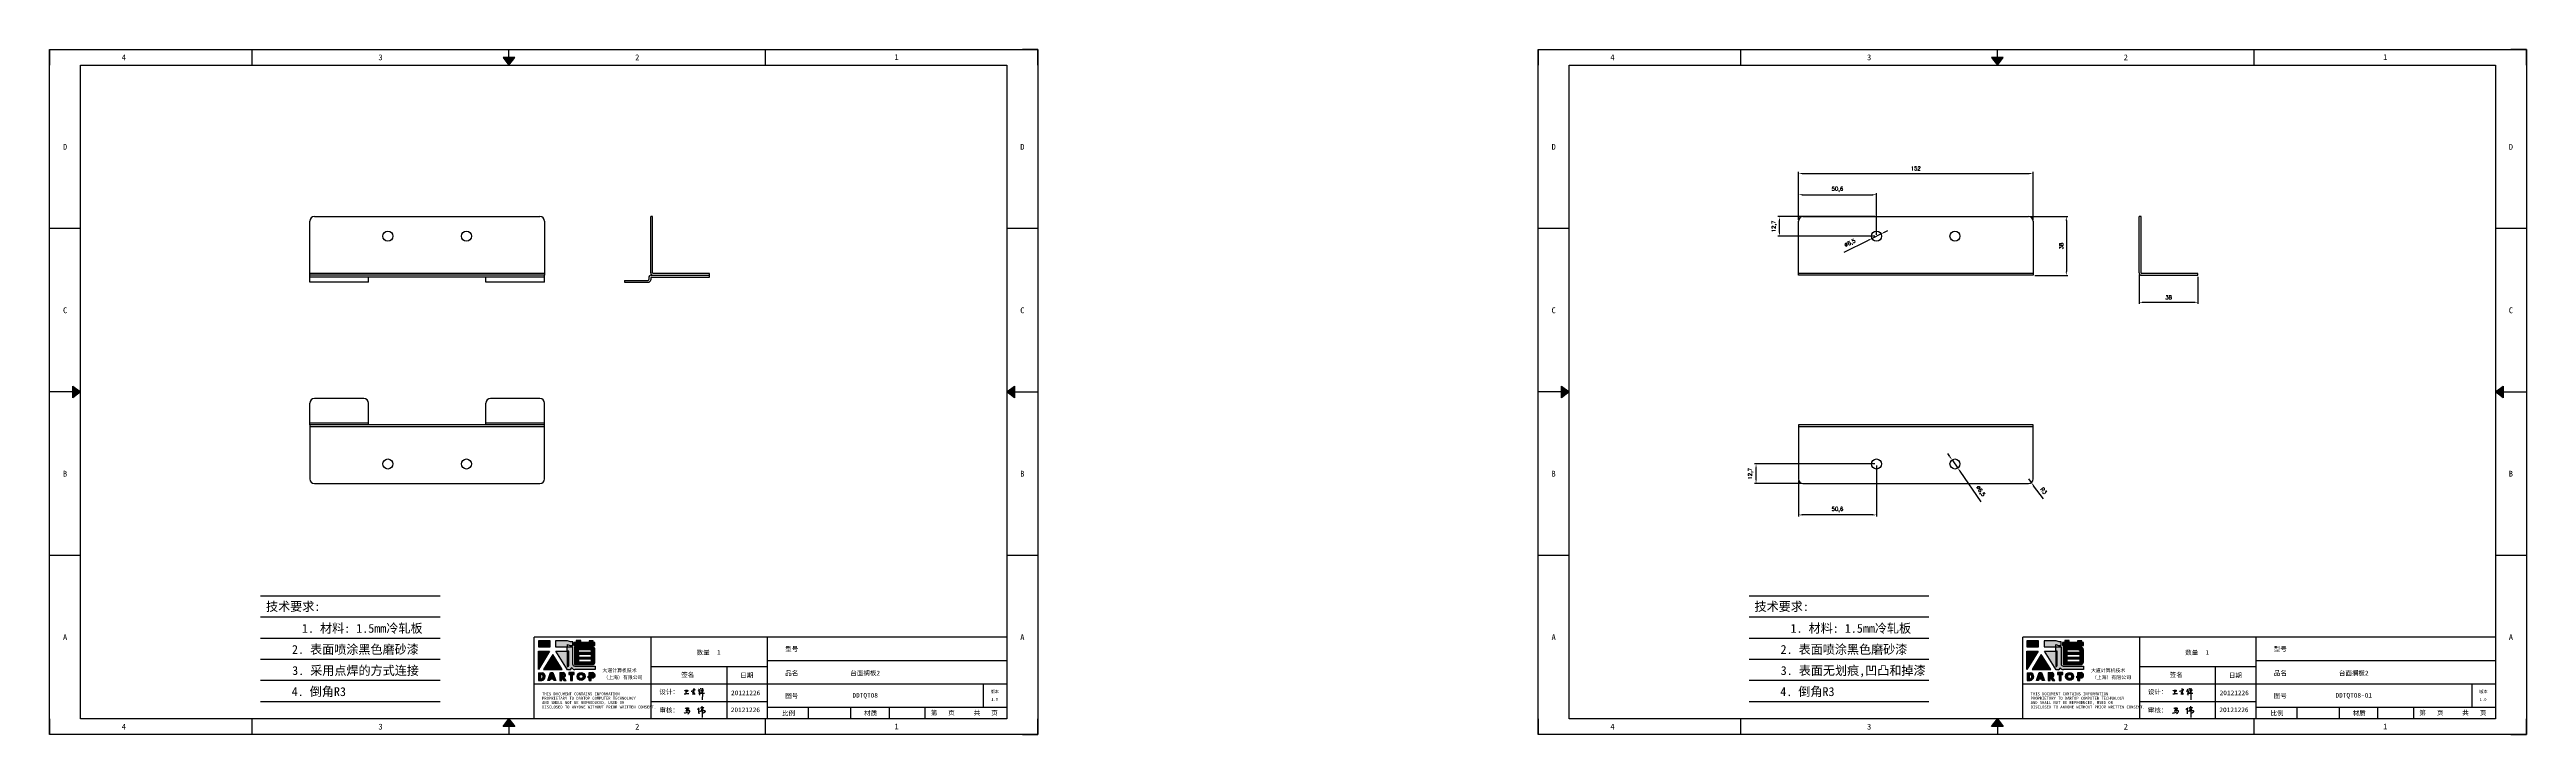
# Model space of a CAD drawing. Header units: millimetres. Extents: x 25928 to 50356, y -44172 to 20163.
# Drawn here: x 28171 to 29774, y -44172 to -43729 of the extents above; entities that cross this region are included whole.
import ezdxf
from ezdxf.enums import TextEntityAlignment as Align

# ---------------------------------------------------------------- set-up
doc = ezdxf.new("R2010")
doc.units = ezdxf.units.MM
doc.linetypes.add('DOT', pattern=[0.25, 0, -0.25])
doc.layers.add('4', color=7, linetype='Continuous')
doc.layers.add('print', color=30, linetype='Continuous')
doc.layers.add('dim', color=2, linetype='Continuous', lineweight=9)
doc.styles.add('Dartop', font='')
doc.styles.add('HZ', font='')
doc.styles.add('hzHT', font='simhei.ttf')
doc.styles.get("Standard").update_dxf_attribs({"font": 'txt', "bigfont": 'gbcbig.shx'})
doc.styles.get('Dartop').set_extended_font_data('FangSong_GB2312')
doc.styles.get('HZ').set_extended_font_data('SimSun')
doc.dimstyles.new('0.5small', dxfattribs={"dimtxt": 2.5, "dimasz": 2.5, "dimexe": 1, "dimexo": 1, "dimgap": 2, "dimtad": 1, "dimtxsty": 'Standard', "dimcen": 2.5, "dimadec": 0, "dimazin": 0, "dimtfac": 1, "dimtmove": 0, "dimatfit": 3, "dimfxl": 0, "dimarcsym": 0})

# ---------------------------------------------------------------- blocks, each defined once
blk = doc.blocks.new('*U660')
at = {"color": 254, "linetype": 'Continuous', "extrusion": (0, 0, -1)}
for points in [[(-17, 0.333), (-16.812, 0.25), (-17, 0.5)], [(-17, 0.333), (-17.188, 0.25), (-16.812, 0.25)], [(-17, 0.333), (-17, 0.5), (-17.188, 0.25)]]:
    blk.add_solid(points, dxfattribs=at)
blk = doc.blocks.new('*U659')
at = {"color": 254, "linetype": 'Continuous', "extrusion": (0, 0, -1)}
for points in [[(-33.167, 11), (-33, 11), (-33.25, 11.188)], [(-33.167, 11), (-33.25, 11.188), (-33.25, 10.812)], [(-33.167, 11), (-33.25, 10.812), (-33, 11)]]:
    blk.add_solid(points, dxfattribs=at)
blk = doc.blocks.new('*U661')
at = {"color": 254, "linetype": 'Continuous'}
for points in [[(17, 21.667), (17.188, 21.75), (16.812, 21.75)], [(17, 21.667), (16.812, 21.75), (17, 21.5)], [(17, 21.667), (17, 21.5), (17.188, 21.75)]]:
    blk.add_solid(points, dxfattribs=at)
blk = doc.blocks.new('*U658')
at = {"color": 254, "linetype": 'Continuous', "extrusion": (0, 0, -1)}
for points in [[(-0.833, 11), (-0.75, 10.812), (-0.75, 11.188)], [(-0.833, 11), (-0.75, 11.188), (-1, 11)], [(-0.833, 11), (-1, 11), (-0.75, 10.812)]]:
    blk.add_solid(points, dxfattribs=at)
blk = doc.blocks.new('dadao')
for p, q in [((48, 19.2), (44.9, 10.4)), ((44.9, 10.4), (51.2, 10.4)), ((51.2, 10.4), (48, 19.2))]:
    blk.add_line(p, q)
for points in [[(41.8, 121.6), (41.8, 143.7), (-0.4, 143.7), (-0.4, 121.6), (41.8, 121.6)], [(104.8, 122), (104.8, 130.3), (114.1, 126.3), (124.2, 126.3), (124.2, 139.6), (115.9, 139.6), (105.1, 143.9), (61.5, 143.9)], [(61.7, 144), (61.7, 121.3), (103.9, 121.3)], [(113.4, 38.7), (105.1, 38.7), (63, 106.5), (103.9, 106.5), (103.9, 120.9), (103.9, 121.3)], [(109.7, 53.6), (109.7, 106.2), (104.3, 106.2), (104.3, 50.4), (106.6, 50.4)], [(144.6, 94.4), (144.6, 84.8), (192, 84.8), (192, 94.1), (144.9, 94.1)], [(0, 28), (0, 0), (11.8, 0)], [(0.1, 28), (14, 28)], [(7.1, 21.8), (7.1, 6.1), (12, 6.1)], [(7.1, 21.8), (11.4, 21.8)], [(76.8, 28.2), (76.8, 0), (84.1, 0), (84.1, 11.1), (91.6, -0.1), (100.3, -0.1), (91.7, 11.1)], [(76.8, 28.2), (90.6, 28.2)], [(84, 22.7), (84, 15.3), (87.2, 15.3)], [(84, 22.7), (87.3, 22.7)], [(120.2, 45), (119.5, 45), (119.5, 44.6)], [(183.7, 0), (183.7, 9.6), (180.6, 9.6), (180.6, 14.9), (183.8, 14.9), (183.8, 28.1), (196.1, 28.1), (196.5, 28.1)], [(183.7, 0), (190.9, 0), (190.9, 9.6), (198.8, 9.6)], [(194.9, 22.3), (190.8, 22.3), (190.8, 15), (194.4, 15)]]:
    blk.add_lwpolyline(points)
for points in [[(-0.3, 106.2), (40.4, 106.2), (-0.3, 39.7), (-0.3, 106.2)], [(51.7, 94.1), (18.4, 39.3), (86.2, 39.3)], [(43.8, 28.2), (51.8, 28.2), (62.6, -0.1), (55, -0.1), (53.2, 5), (42.9, 5), (41.1, 0), (33.6, 0)], [(110, 28.1), (110, 21.9), (116, 21.9), (116, -0.1), (123.2, -0.1), (123.2, 22), (129.2, 22), (129.2, 28.1), (110, 28.1)]]:
    blk.add_lwpolyline(points, close=True)
for points in [[(104.8, 122), (123.4, 122), (123.4, 60, 0.414214), (131.4, 52), (204.8, 52), (204.8, 39.1), (131.7, 39.1)], [(144.3, 110.8), (144.3, 101.8), (192.3, 101.8), (192.3, 105.5, 0.414214), (187.3, 110.5), (144.3, 110.5)], [(144.6, 77), (144.6, 67.5), (187.6, 67.5, 0.414214), (192.6, 72.5), (192.6, 76.4), (144.6, 76.4)]]:
    blk.add_lwpolyline(points, format="xyb")
blk.add_lwpolyline([(137.1, 144.2), (137.1, 137.9), (128.3, 137.9), (128.3, 126.5), (157.3, 126.5), (157.3, 121.5), (130.3, 121.5), (130.3, 57.5), (194.4, 57.5, 0.414214), (204.4, 67.5), (204.4, 111.3, 0.414214), (194.4, 121.3), (177.5, 121.3), (177.5, 126.3), (204.7, 126.3), (204.7, 137.7), (198.2, 137.7), (198.2, 143.9), (183.3, 143.9), (183.3, 138), (153, 138), (153, 144.2), (137.1, 144.2)], format="xyb", close=True)
for radius in [14.5, 7.44]:
    blk.add_circle((154.2, 14.2), radius)
for centre, radius, start, end in [((8.5, 13.9), 8.49, 294.21427, 69.71773), ((9.6, 14.2), 14.4, 278.66044, 72.32035), ((86.4, 19), 3.8, 282.52697, 76.71958), ((88.6, 19.4), 8.95, 290.60733, 77.21242), ((99.2, 60.7), 12.6, 305.63988, 325.96896), ((111.6, 46.7), 8.19, 282.98113, 347.66273), ((136, 61.7), 22.9, 226.7358, 259.32094), ((193.7, 18.7), 3.8, 280.98914, 72.55128), ((195.7, 18.6), 9.51, 288.89587, 85.24422)]:
    blk.add_arc(centre, radius, start, end)
blk = doc.blocks.new('h')
for p, q in [((20768, -2361), (20773, -2359)), ((20769, -2367), (20770, -2371)), ((20770, -2371), (20771, -2378)), ((20771, -2378), (20771, -2371)), ((20772, -2369), (20775, -2368)), ((20773, -2332), (20775, -2339)), ((20773, -2359), (20784, -2355)), ((20789, -2341), (20774, -2332)), ((20775, -2339), (20776, -2351)), ((20776, -2351), (20775, -2357)), ((20780, -2366), (20781, -2366)), ((20782, -2369), (20780, -2377)), ((20780, -2377), (20788, -2371)), ((20782, -2367), (20782, -2369)), ((20846, -2343), (20848, -2353)), ((20848, -2353), (20849, -2370)), ((20849, -2370), (20848, -2424))]:
    blk.add_line(p, q)
for points in [[(20697, -2372, 0.002073), (20711, -2372, 0.016137), (20720, -2371, 0.008314), (20737, -2369)], [(20699, -2348, -0.029745), (20705, -2345, -0.046842), (20708, -2344, -0.00919), (20714, -2343, -0.018517), (20717, -2343, -0.037841), (20720, -2342, -0.039541), (20723, -2343, -0.149785), (20726, -2344, -0.204935), (20727, -2347, -0.074872), (20727, -2348, -0.061615), (20726, -2350, -0.034204), (20724, -2353, -0.045776), (20722, -2354, -0.054985), (20720, -2355, -0.036348), (20717, -2357, -0.067752), (20716, -2357, -0.043553), (20713, -2357)], [(20755, -2352, -0.024077), (20760, -2350, -0.013147), (20769, -2347, -0.00522), (20775, -2344, -0.018517), (20777, -2343, -0.008274), (20786, -2341, -0.039541), (20788, -2341, -0.079216), (20789, -2341, -0.204935)], [(20813, -2350, 0.007348), (20816, -2349, 0.008421), (20818, -2347, 0.009459), (20820, -2346, -0.016325), (20821, -2346, -0.173771), (20822, -2345, -0.085159), (20824, -2346, -0.125883), (20826, -2348, -0.160659), (20827, -2350, -0.010447), (20826, -2352, -0.008247), (20826, -2355, -0.002698), (20825, -2374, 0.001562), (20824, -2384, 0.016137)], [(20817, -2335, -0.053561), (20820, -2336, -0.075272), (20821, -2337, -0.005295), (20822, -2338, -0.009337), (20823, -2339, -0.026146), (20824, -2340, -0.016644), (20824, -2341)], [(20832, -2329, -0.053561), (20835, -2330, -0.075272), (20837, -2331, -0.005295), (20838, -2333, -0.009337), (20838, -2333, -0.026146), (20839, -2334, -0.016644), (20840, -2335)], [(20836, -2344, -0.02797), (20842, -2343, -0.048868), (20846, -2342, -0.00919), (20851, -2341, -0.018517), (20854, -2341, -0.037841), (20857, -2341, -0.039541), (20859, -2342, -0.018282), (20841, -2355, -0.000937)], [(20848, -2340, 0.021784), (20850, -2336, 0.028296), (20851, -2332, 0.008136), (20852, -2328, 0.028913), (20852, -2327, 0.08193), (20852, -2326, 0.075058), (20852, -2325, 0.275043)]]:
    blk.add_lwpolyline(points, format="xyb")
for points in [[(20711, -2344), (20711, -2344), (20711, -2356), (20711, -2368), (20711, -2372)], [(20822, -2351), (20822, -2359), (20822, -2365), (20822, -2369), (20821, -2376), (20824, -2369), (20827, -2366), (20829, -2366)], [(20841, -2355), (20850, -2355), (20855, -2354), (20846, -2361), (20841, -2364), (20833, -2368), (20863, -2367), (20866, -2367)]]:
    blk.add_lwpolyline(points)
for centre, radius, start, end in [((20774, -2371), 2.3, 121.9907, 163.6016), ((20788, -2406), 40.3, 100.6183, 108.2482), ((20781, -2368), 1.15, 9.4675, 90)]:
    blk.add_arc(centre, radius, start, end)
blk = doc.blocks.new('*D759')
at = {"layer": 'Defpoints', "color": 0}
for p in [(29454.9, -43809), (29302.9, -43839.9), (29454.9, -43839.9)]:
    blk.add_point(p, dxfattribs=at)
at = {"layer": 'dim', "color": 0, "lineweight": -2}
for p, q in [((29302.9, -43838.9), (29302.9, -43808)), ((29454.9, -43838.9), (29454.9, -43808)), ((29305.4, -43809), (29452.4, -43809))]:
    blk.add_line(p, q, dxfattribs=at)
at = {"layer": 'dim', "color": 0}
for points in [[(29305.4, -43808.6), (29305.4, -43809.4), (29302.9, -43809)], [(29452.4, -43808.6), (29452.4, -43809.4), (29454.9, -43809)]]:
    blk.add_solid(points, dxfattribs=at)
at = {"layer": 'dim', "color": 0, "insert": (29378.9, -43805.7), "char_height": 2.5, "attachment_point": 5}
blk.add_mtext('152', dxfattribs=at)
blk = doc.blocks.new('*D760')
at = {"layer": 'Defpoints', "color": 0}
for p in [(29350.6, -43851), (29356.4, -43848.1)]:
    blk.add_point(p, dxfattribs=at)
at = {"layer": 'dim', "color": 0, "lineweight": -2}
for p, q in [((29332.6, -43859.9), (29348.3, -43852.1)), ((29356.4, -43848.1), (29350.6, -43851)), ((29358.6, -43847), (29360.9, -43845.9))]:
    blk.add_line(p, q, dxfattribs=at)
at = {"layer": 'dim', "color": 0}
for points in [[(29348.1, -43851.7), (29348.5, -43852.5), (29350.6, -43851)], [(29358.4, -43846.6), (29358.8, -43847.4), (29356.4, -43848.1)]]:
    blk.add_solid(points, dxfattribs=at)
at = {"layer": 'dim', "color": 0, "insert": (29336.4, -43854.2), "char_height": 2.5, "attachment_point": 5, "rotation": 26.328}
blk.add_mtext('∅6,5', dxfattribs=at)
blk = doc.blocks.new('*D761')
at = {"layer": 'Defpoints', "color": 0}
for p in [(29353.5, -43822.7), (29302.9, -43839.9), (29353.5, -43849.6)]:
    blk.add_point(p, dxfattribs=at)
at = {"layer": 'dim', "color": 0, "lineweight": -2}
for p, q in [((29302.9, -43838.9), (29302.9, -43821.7)), ((29305.4, -43822.7), (29351, -43822.7)), ((29353.5, -43848.6), (29353.5, -43821.7))]:
    blk.add_line(p, q, dxfattribs=at)
at = {"layer": 'dim', "color": 0}
for points in [[(29305.4, -43822.3), (29305.4, -43823.1), (29302.9, -43822.7)], [(29351, -43822.3), (29351, -43823.1), (29353.5, -43822.7)]]:
    blk.add_solid(points, dxfattribs=at)
at = {"layer": 'dim', "color": 0, "insert": (29328.2, -43819.2), "char_height": 2.5, "attachment_point": 5}
blk.add_mtext('50,6', dxfattribs=at)
blk = doc.blocks.new('*D675')
at = {"layer": 'Defpoints', "color": 0}
for p in [(29290.7, -43836.9), (29353.5, -43836.9), (29353.5, -43849.6)]:
    blk.add_point(p, dxfattribs=at)
at = {"layer": 'dim', "color": 0, "lineweight": -2}
for p, q in [((29352.5, -43836.9), (29289.7, -43836.9)), ((29290.7, -43847.1), (29290.7, -43839.4)), ((29352.5, -43849.6), (29289.7, -43849.6))]:
    blk.add_line(p, q, dxfattribs=at)
at = {"layer": 'dim', "color": 0}
for points in [[(29290.3, -43839.4), (29291.1, -43839.4), (29290.7, -43836.9)], [(29290.3, -43847.1), (29291.1, -43847.1), (29290.7, -43849.6)]]:
    blk.add_solid(points, dxfattribs=at)
at = {"layer": 'dim', "color": 0, "insert": (29287.3, -43843.2), "char_height": 2.5, "attachment_point": 5, "rotation": 90}
blk.add_mtext('12,7', dxfattribs=at)
blk = doc.blocks.new('*D762')
at = {"layer": 'Defpoints', "color": 0}
for p in [(29451.9, -43836.9), (29454.9, -43874.9), (29476.4, -43874.9)]:
    blk.add_point(p, dxfattribs=at)
at = {"layer": 'dim', "color": 0, "lineweight": -2}
for p, q in [((29452.9, -43836.9), (29477.4, -43836.9)), ((29476.4, -43839.4), (29476.4, -43872.4)), ((29455.9, -43874.9), (29477.4, -43874.9))]:
    blk.add_line(p, q, dxfattribs=at)
at = {"layer": 'dim', "color": 0}
for points in [[(29475.9, -43839.4), (29476.8, -43839.4), (29476.4, -43836.9)], [(29475.9, -43872.4), (29476.8, -43872.4), (29476.4, -43874.9)]]:
    blk.add_solid(points, dxfattribs=at)
at = {"layer": 'dim', "color": 0, "insert": (29473.1, -43855.9), "char_height": 2.5, "attachment_point": 5, "rotation": 90}
blk.add_mtext('38', dxfattribs=at)
blk = doc.blocks.new('*D763')
at = {"layer": 'Defpoints', "color": 0}
for p in [(29523.6, -43873.4), (29561.6, -43874.9), (29561.6, -43892.3)]:
    blk.add_point(p, dxfattribs=at)
at = {"layer": 'dim', "color": 0, "lineweight": -2}
for p, q in [((29523.6, -43874.4), (29523.6, -43893.3)), ((29561.6, -43875.9), (29561.6, -43893.3)), ((29526.1, -43892.3), (29559.1, -43892.3))]:
    blk.add_line(p, q, dxfattribs=at)
at = {"layer": 'dim', "color": 0}
for points in [[(29526.1, -43891.9), (29526.1, -43892.8), (29523.6, -43892.3)], [(29559.1, -43891.9), (29559.1, -43892.8), (29561.6, -43892.3)]]:
    blk.add_solid(points, dxfattribs=at)
at = {"layer": 'dim', "color": 0, "insert": (29542.6, -43889.1), "char_height": 2.5, "attachment_point": 5}
blk.add_mtext('38', dxfattribs=at)
blk = doc.blocks.new('*D764')
at = {"layer": 'Defpoints', "color": 0}
for p in [(29353.5, -43996.9), (29302.9, -44006.6), (29302.9, -44029.9)]:
    blk.add_point(p, dxfattribs=at)
at = {"layer": 'dim', "color": 0, "lineweight": -2}
for p, q in [((29353.5, -43997.9), (29353.5, -44030.9)), ((29302.9, -44007.6), (29302.9, -44030.9)), ((29351, -44029.9), (29305.4, -44029.9))]:
    blk.add_line(p, q, dxfattribs=at)
at = {"layer": 'dim', "color": 0}
for points in [[(29305.4, -44029.5), (29305.4, -44030.3), (29302.9, -44029.9)], [(29351, -44029.5), (29351, -44030.3), (29353.5, -44029.9)]]:
    blk.add_solid(points, dxfattribs=at)
at = {"layer": 'dim', "color": 0, "insert": (29328.2, -44026.4), "char_height": 2.5, "attachment_point": 5}
blk.add_mtext('50,6', dxfattribs=at)
blk = doc.blocks.new('*D765')
at = {"layer": 'Defpoints', "color": 0}
for p in [(29275.5, -43996.9), (29353.5, -43996.9), (29305.9, -44009.6)]:
    blk.add_point(p, dxfattribs=at)
at = {"layer": 'dim', "color": 0, "lineweight": -2}
for p, q in [((29352.5, -43996.9), (29274.5, -43996.9)), ((29275.5, -44007.1), (29275.5, -43999.4)), ((29304.9, -44009.6), (29274.5, -44009.6))]:
    blk.add_line(p, q, dxfattribs=at)
at = {"layer": 'dim', "color": 0}
for points in [[(29275.1, -43999.4), (29275.9, -43999.4), (29275.5, -43996.9)], [(29275.1, -44007.1), (29275.9, -44007.1), (29275.5, -44009.6)]]:
    blk.add_solid(points, dxfattribs=at)
at = {"layer": 'dim', "color": 0, "insert": (29272, -44003.3), "char_height": 2.5, "attachment_point": 5, "rotation": 90}
blk.add_mtext('12,7', dxfattribs=at)
blk = doc.blocks.new('*D766')
at = {"layer": 'Defpoints', "color": 0}
for p in [(29402.4, -43994.3), (29406.1, -43999.6)]:
    blk.add_point(p, dxfattribs=at)
at = {"layer": 'dim', "color": 0, "lineweight": -2}
for p, q in [((29401, -43992.2), (29399.6, -43990.2)), ((29402.4, -43994.3), (29406.1, -43999.6)), ((29421.3, -44021.5), (29407.6, -44001.7))]:
    blk.add_line(p, q, dxfattribs=at)
at = {"layer": 'dim', "color": 0}
for points in [[(29401.3, -43992), (29400.7, -43992.5), (29402.4, -43994.3)], [(29407.9, -44001.4), (29407.2, -44001.9), (29406.1, -43999.6)]]:
    blk.add_solid(points, dxfattribs=at)
at = {"layer": 'dim', "color": 0, "insert": (29420.7, -44014.6), "char_height": 2.5, "attachment_point": 5, "rotation": 304.7459}
blk.add_mtext('∅6,5', dxfattribs=at)
blk = doc.blocks.new('*D676')
at = {"layer": 'Defpoints', "color": 0}
for p in [(29451.9, -44006.6), (29453.7, -44009)]:
    blk.add_point(p, dxfattribs=at)
at = {"layer": 'dim', "color": 0, "lineweight": -2}
for p, q in [((29451.9, -44006.6), (29453.7, -44009)), ((29461.6, -44019.6), (29455.2, -44011))]:
    blk.add_line(p, q, dxfattribs=at)
at = {"layer": 'dim', "color": 0}
blk.add_solid([(29455.5, -44010.8), (29454.9, -44011.3), (29453.7, -44009)], dxfattribs=at)
at = {"layer": 'dim', "color": 0, "insert": (29461.7, -44014.3), "char_height": 2.5, "attachment_point": 5, "rotation": 306.9527}
blk.add_mtext('R3', dxfattribs=at)

msp = doc.modelspace()

# ---------------------------------------------------------------- hatches: boundary and pattern name
for points in [[(28494.739, -44111.339), (28487.205, -44111.339), (28487.205, -44115.275), (28494.739, -44115.275)], [(29458.422, -44111.339), (29450.889, -44111.339), (29450.889, -44115.275), (29458.422, -44115.275)], [(28494.497, -44118.029), (28487.226, -44118.029), (28487.226, -44129.9)], [(28496.512, -44120.183), (28490.568, -44129.979), (28502.671, -44129.979)], [(29458.18, -44118.029), (29450.909, -44118.029), (29450.909, -44129.9)], [(29460.195, -44120.183), (29454.252, -44129.979), (29466.355, -44129.979)], [(28510.356, -44131.984), (28506.917, -44131.984), (28506.917, -44133.075), (28507.99, -44133.075), (28507.99, -44137.007), (28509.275, -44137.007), (28509.275, -44133.072), (28510.356, -44133.072)], [(29474.039, -44131.984), (29470.6, -44131.984), (29470.6, -44133.075), (29471.673, -44133.075), (29471.673, -44137.007), (29472.958, -44137.007), (29472.958, -44133.072), (29474.039, -44133.072)]]:
    msp.add_hatch(color=0).paths.add_polyline_path(points)
h = msp.add_hatch(color=0)
h.paths.add_polyline_path([(28505.998, -44113.731), (28507.66, -44114.449), (28509.458, -44114.449), (28509.458, -44112.07), (28507.975, -44112.07), (28506.043, -44111.307), (28498.299, -44111.307), (28498.299, -44115.33), (28505.833, -44115.33), (28505.833, -44115.412), (28505.833, -44117.984), (28498.527, -44117.984), (28506.042, -44130.078), (28507.53, -44130.078, 0.27937482), (28508.617, -44129.021), (28508.617, -44128.965), (28508.748, -44128.965, 0.14314537), (28510.796, -44130.008), (28523.855, -44130.008), (28523.855, -44127.714), (28510.741, -44127.714, -0.41421356), (28509.312, -44126.286), (28509.312, -44115.203), (28505.998, -44115.203)])
h.paths.add_polyline_path([(28505.909, -44118.035), (28506.867, -44118.035), (28506.867, -44127.422, -0.08893574), (28506.312, -44127.992), (28505.906, -44127.992)], flags=16)
h = msp.add_hatch(color=0)
h.paths.add_polyline_path([(28523.832, -44112.403), (28522.671, -44112.403), (28522.671, -44111.298), (28520.015, -44111.298), (28520.015, -44112.348), (28514.593, -44112.348), (28514.593, -44111.242), (28511.753, -44111.242), (28511.753, -44112.368), (28510.184, -44112.368), (28510.184, -44114.406), (28515.362, -44114.406), (28515.362, -44115.307), (28510.537, -44115.307), (28510.537, -44126.717), (28521.992, -44126.717, 0.41421356), (28523.777, -44124.931), (28523.777, -44117.118, 0.41421356), (28521.992, -44115.332), (28518.964, -44115.332), (28518.964, -44114.448), (28523.832, -44114.448)])
h.paths.add_polyline_path([(28520.727, -44117.266, -0.41421356), (28521.619, -44118.159), (28521.619, -44118.814), (28513.044, -44118.814), (28513.044, -44117.266)], flags=16)
h.paths.add_polyline_path([(28521.564, -44120.195), (28521.564, -44121.853), (28513.099, -44121.853), (28513.099, -44120.195)], flags=16)
h.paths.add_polyline_path([(28521.675, -44123.346), (28521.675, -44124.056, -0.41421356), (28520.782, -44124.948), (28513.099, -44124.948), (28513.099, -44123.346)], flags=16)
h = msp.add_hatch(color=0)
h.paths.add_polyline_path([(29469.681, -44113.731), (29471.344, -44114.449), (29473.141, -44114.449), (29473.141, -44112.07), (29471.658, -44112.07), (29469.726, -44111.307), (29461.982, -44111.307), (29461.982, -44115.33), (29469.517, -44115.33), (29469.517, -44115.412), (29469.517, -44117.984), (29462.21, -44117.984), (29469.725, -44130.078), (29471.213, -44130.078, 0.27937482), (29472.3, -44129.021), (29472.3, -44128.965), (29472.431, -44128.965, 0.14314537), (29474.48, -44130.008), (29487.538, -44130.008), (29487.538, -44127.714), (29474.424, -44127.714, -0.41421356), (29472.996, -44126.286), (29472.996, -44115.203), (29469.681, -44115.203)])
h.paths.add_polyline_path([(29469.592, -44118.035), (29470.55, -44118.035), (29470.55, -44127.422, -0.08893574), (29469.995, -44127.992), (29469.589, -44127.992)], flags=16)
h = msp.add_hatch(color=0)
h.paths.add_polyline_path([(29487.516, -44112.403), (29486.354, -44112.403), (29486.354, -44111.298), (29483.698, -44111.298), (29483.698, -44112.348), (29478.276, -44112.348), (29478.276, -44111.242), (29475.437, -44111.242), (29475.437, -44112.368), (29473.868, -44112.368), (29473.868, -44114.406), (29479.045, -44114.406), (29479.045, -44115.307), (29474.221, -44115.307), (29474.221, -44126.717), (29485.675, -44126.717, 0.41421356), (29487.46, -44124.931), (29487.46, -44117.118, 0.41421356), (29485.675, -44115.332), (29482.647, -44115.332), (29482.647, -44114.448), (29487.516, -44114.448)])
h.paths.add_polyline_path([(29484.41, -44117.266, -0.41421356), (29485.302, -44118.159), (29485.302, -44118.814), (29476.727, -44118.814), (29476.727, -44117.266)], flags=16)
h.paths.add_polyline_path([(29485.247, -44120.195), (29485.247, -44121.853), (29476.782, -44121.853), (29476.782, -44120.195)], flags=16)
h.paths.add_polyline_path([(29485.358, -44123.346), (29485.358, -44124.056, -0.41421356), (29484.465, -44124.948), (29476.782, -44124.948), (29476.782, -44123.346)], flags=16)
h = msp.add_hatch(color=0)
h.paths.add_polyline_path([(28489.774, -44132.002), (28487.279, -44132.002), (28487.279, -44136.992), (28489.38, -44136.992, 0.79301591)])
h.paths.add_polyline_path([(28489.417, -44135.899), (28488.545, -44135.899), (28488.545, -44133.095), (28489.321, -44133.095, -0.67136089)], flags=16)
h = msp.add_hatch(color=0)
h.paths.add_polyline_path([(28496.531, -44131.961), (28495.107, -44131.961), (28493.277, -44136.998), (28494.625, -44136.998), (28494.942, -44136.105), (28496.769, -44136.105), (28497.093, -44137.008), (28498.453, -44137.008)])
h.paths.add_polyline_path([(28496.42, -44135.143), (28495.288, -44135.143), (28495.844, -44133.56)], flags=16)
h = msp.add_hatch(color=0)
h.paths.add_polyline_path([(28503.45, -44131.964), (28500.997, -44131.964), (28500.997, -44137), (28502.294, -44137), (28502.294, -44135.004), (28503.626, -44137.018), (28505.193, -44137.018), (28503.659, -44135.017, 0.74405494)])
h.paths.add_polyline_path([(28502.282, -44134.258), (28502.282, -44132.936), (28502.861, -44132.936, -0.79680897), (28502.852, -44134.258)], flags=16)
h = msp.add_hatch(color=0)
h.paths.add_polyline_path([(28512.226, -44134.464, 1), (28517.398, -44134.464, 1)])
h.paths.add_polyline_path([(28516.14, -44134.464, -1), (28513.483, -44134.464, -1)], flags=16)
h = msp.add_hatch(color=0)
h.paths.add_polyline_path([(28522.358, -44131.976), (28522.284, -44131.976), (28520.097, -44131.976), (28520.097, -44134.326), (28519.516, -44134.326), (28519.516, -44135.281), (28520.087, -44135.281), (28520.087, -44136.992), (28521.364, -44136.992), (28521.364, -44135.274), (28522.767, -44135.274, 0.81230381)])
h.paths.add_polyline_path([(28521.345, -44134.32), (28521.345, -44133.005), (28522.072, -44133.005, -0.77821343), (28521.997, -44134.32)], flags=16)
h = msp.add_hatch(color=0)
h.paths.add_polyline_path([(29453.457, -44132.002), (29450.962, -44132.002), (29450.962, -44136.992), (29453.063, -44136.992, 0.79301591)])
h.paths.add_polyline_path([(29453.1, -44135.899), (29452.228, -44135.899), (29452.228, -44133.095), (29453.004, -44133.095, -0.67136089)], flags=16)
h = msp.add_hatch(color=0)
h.paths.add_polyline_path([(29460.214, -44131.961), (29458.791, -44131.961), (29456.96, -44136.998), (29458.308, -44136.998), (29458.626, -44136.105), (29460.452, -44136.105), (29460.777, -44137.008), (29462.136, -44137.008)])
h.paths.add_polyline_path([(29460.103, -44135.143), (29458.971, -44135.143), (29459.527, -44133.56)], flags=16)
h = msp.add_hatch(color=0)
h.paths.add_polyline_path([(29467.134, -44131.964), (29464.68, -44131.964), (29464.68, -44137), (29465.977, -44137), (29465.977, -44135.004), (29467.309, -44137.018), (29468.876, -44137.018), (29467.342, -44135.017, 0.74405494)])
h.paths.add_polyline_path([(29465.965, -44134.258), (29465.965, -44132.936), (29466.544, -44132.936, -0.79680897), (29466.536, -44134.258)], flags=16)
h = msp.add_hatch(color=0)
h.paths.add_polyline_path([(29475.909, -44134.464, 1), (29481.081, -44134.464, 1)])
h.paths.add_polyline_path([(29479.823, -44134.464, -1), (29477.167, -44134.464, -1)], flags=16)
h = msp.add_hatch(color=0)
h.paths.add_polyline_path([(29486.041, -44131.976), (29485.967, -44131.976), (29483.78, -44131.976), (29483.78, -44134.326), (29483.2, -44134.326), (29483.2, -44135.281), (29483.77, -44135.281), (29483.77, -44136.992), (29485.047, -44136.992), (29485.047, -44135.274), (29486.45, -44135.274, 0.81230381)])
h.paths.add_polyline_path([(29485.028, -44134.32), (29485.028, -44133.005), (29485.755, -44133.005, -0.77821343), (29485.681, -44134.32)], flags=16)

# ---------------------------------------------------------------- linework, layer by layer
at = {"color": 0, "linetype": 'DOT'}
for p, q in [((28170.715, -43728.781), (28800.508, -43728.781)), ((28170.715, -44161.878), (28170.715, -43738.853)), ((28810.58, -43738.853), (28810.58, -44161.878)), ((29134.398, -43728.781), (29764.191, -43728.781)), ((29134.398, -44161.878), (29134.398, -43738.853)), ((29774.263, -43738.853), (29774.263, -44161.878)), ((28800.508, -44171.95), (28170.715, -44171.95)), ((29764.191, -44171.95), (29134.398, -44171.95))]:
    msp.add_line(p, q, dxfattribs=at)
at = {"color": 0}
for p, q in [((28170.715, -43728.781), (28170.715, -43738.853)), ((28190.859, -44161.878), (28190.859, -43738.853)), ((28190.859, -43738.853), (28790.436, -43738.853)), ((28301.943, -43738.853), (28301.943, -43728.781)), ((28468.132, -43733.817), (28468.132, -43728.781)), ((28634.32, -43738.853), (28634.32, -43728.781)), ((28790.436, -43738.853), (28790.436, -44161.878)), ((28810.58, -43728.781), (28800.508, -43728.781)), ((28810.58, -43738.853), (28810.58, -43728.781)), ((29134.398, -43728.781), (29134.398, -43738.853)), ((29154.542, -44161.878), (29154.542, -43738.853)), ((29154.542, -43738.853), (29754.119, -43738.853)), ((29265.627, -43738.853), (29265.627, -43728.781)), ((29431.815, -43733.817), (29431.815, -43728.781)), ((29598.003, -43738.853), (29598.003, -43728.781)), ((29754.119, -43738.853), (29754.119, -44161.878)), ((29774.263, -43728.781), (29764.191, -43728.781)), ((29774.263, -43738.853), (29774.263, -43728.781)), ((28190.859, -43844.609), (28170.715, -43844.609)), ((28810.58, -43844.609), (28790.436, -43844.609)), ((29154.542, -43844.609), (29134.398, -43844.609)), ((29774.263, -43844.609), (29754.119, -43844.609)), ((28185.823, -43950.365), (28170.715, -43950.365)), ((28795.472, -43950.365), (28810.58, -43950.365)), ((29149.506, -43950.365), (29134.398, -43950.365)), ((29759.155, -43950.365), (29774.263, -43950.365)), ((28190.859, -44056.121), (28170.715, -44056.121)), ((28810.58, -44056.121), (28790.436, -44056.121)), ((29154.542, -44056.121), (29134.398, -44056.121)), ((29774.263, -44056.121), (29754.119, -44056.121)), ((28790.436, -44109), (28484.499, -44109)), ((28484.499, -44161.878), (28484.499, -44109)), ((28560.039, -44109), (28560.039, -44161.878)), ((28635.579, -44161.878), (28635.579, -44109)), ((29754.119, -44109), (29448.182, -44109)), ((29448.182, -44161.878), (29448.182, -44109)), ((29523.722, -44109), (29523.722, -44161.878)), ((29599.262, -44161.878), (29599.262, -44109)), ((28560.039, -44127.885), (28635.579, -44127.885)), ((28609.14, -44127.885), (28609.14, -44161.878)), ((28635.579, -44124.108), (28790.436, -44124.108)), ((29523.722, -44127.885), (29599.262, -44127.885)), ((29572.823, -44127.885), (29572.823, -44161.878)), ((29599.262, -44124.108), (29754.119, -44124.108)), ((28484.499, -44139.216), (28560.039, -44139.216)), ((28560.039, -44139.216), (28790.436, -44139.216)), ((28775.328, -44154.324), (28775.328, -44139.216)), ((29448.182, -44139.216), (29523.722, -44139.216)), ((29523.722, -44139.216), (29754.119, -44139.216)), ((29739.011, -44154.324), (29739.011, -44139.216)), ((28560.039, -44150.547), (28635.579, -44150.547)), ((28635.579, -44154.324), (28790.436, -44154.324)), ((28662.156, -44161.878), (28662.156, -44154.324)), ((28689.545, -44161.878), (28689.545, -44154.324)), ((28714.444, -44161.878), (28714.444, -44154.324)), ((28737.558, -44161.878), (28737.558, -44154.324)), ((29523.722, -44150.547), (29599.262, -44150.547)), ((29599.262, -44154.324), (29754.119, -44154.324)), ((29625.839, -44161.878), (29625.839, -44154.324)), ((29653.228, -44161.878), (29653.228, -44154.324)), ((29678.127, -44161.878), (29678.127, -44154.324)), ((29701.241, -44161.878), (29701.241, -44154.324)), ((28170.715, -44161.878), (28170.715, -44171.95)), ((28790.436, -44161.878), (28190.859, -44161.878)), ((28301.943, -44171.95), (28301.943, -44161.878)), ((28468.132, -44166.914), (28468.132, -44171.95)), ((28634.32, -44171.95), (28634.32, -44161.878)), ((28800.508, -44171.95), (28810.58, -44171.95)), ((28810.58, -44171.95), (28810.58, -44161.878)), ((29134.398, -44161.878), (29134.398, -44171.95)), ((29754.119, -44161.878), (29154.542, -44161.878)), ((29265.627, -44171.95), (29265.627, -44161.878)), ((29431.815, -44166.914), (29431.815, -44171.95)), ((29598.003, -44171.95), (29598.003, -44161.878)), ((29764.191, -44171.95), (29774.263, -44171.95)), ((29774.263, -44171.95), (29774.263, -44161.878))]:
    msp.add_line(p, q, dxfattribs=at)
for p, q in [((28339.195, -43874.856), (28339.195, -43839.856)), ((28342.195, -43836.856), (28488.195, -43836.856)), ((28491.195, -43839.856), (28491.195, -43874.856)), ((28561.083, -43836.856), (28559.883, -43836.856)), ((28559.883, -43873.356), (28559.883, -43836.856)), ((28561.083, -43873.156), (28561.083, -43836.856)), ((29302.878, -43874.856), (29302.878, -43839.856)), ((29305.878, -43836.856), (29451.878, -43836.856)), ((29454.878, -43839.856), (29454.878, -43874.856)), ((29524.766, -43836.856), (29523.566, -43836.856)), ((29523.566, -43873.356), (29523.566, -43836.856)), ((29524.766, -43873.156), (29524.766, -43836.856)), ((28491.195, -43873.656), (28339.195, -43873.656)), ((28491.195, -43874.856), (28339.195, -43874.856)), ((28339.195, -43879.356), (28339.195, -43874.856)), ((28491.195, -43876.056), (28339.195, -43876.056)), ((28377.195, -43879.356), (28339.195, -43879.356)), ((28377.195, -43879.356), (28377.195, -43876.056)), ((28453.195, -43879.356), (28453.195, -43876.056)), ((28491.195, -43879.356), (28453.195, -43879.356)), ((28491.195, -43879.356), (28491.195, -43874.856)), ((28542.883, -43878.156), (28542.883, -43879.356)), ((28542.883, -43878.156), (28558.183, -43878.156)), ((28542.883, -43879.356), (28558.383, -43879.356)), ((28558.683, -43876.356), (28558.683, -43877.656)), ((28559.883, -43876.556), (28559.883, -43877.856)), ((28560.183, -43874.856), (28597.883, -43874.856)), ((28560.383, -43876.056), (28597.883, -43876.056)), ((28561.383, -43876.056), (28597.883, -43876.056)), ((28597.883, -43873.656), (28561.583, -43873.656)), ((28597.883, -43874.856), (28597.883, -43873.656)), ((28597.883, -43876.056), (28597.883, -43874.856)), ((29454.878, -43873.656), (29302.878, -43873.656)), ((29454.878, -43874.856), (29302.878, -43874.856)), ((29525.066, -43874.856), (29561.566, -43874.856)), ((29561.566, -43873.656), (29525.266, -43873.656)), ((29561.566, -43874.856), (29561.566, -43873.656)), ((28339.195, -43971.644), (28339.195, -43957.644)), ((28374.195, -43954.644), (28342.195, -43954.644)), ((28377.195, -43971.644), (28377.195, -43957.644)), ((28453.195, -43971.644), (28453.195, -43957.644)), ((28488.195, -43954.644), (28456.195, -43954.644)), ((28491.195, -43971.644), (28491.195, -43957.644)), ((28377.195, -43970.444), (28339.195, -43970.444)), ((28491.195, -43971.644), (28339.195, -43971.644)), ((28339.195, -43971.644), (28339.195, -44006.644)), ((28491.195, -43972.844), (28339.195, -43972.844)), ((28491.195, -43970.444), (28453.195, -43970.444)), ((28491.195, -44006.644), (28491.195, -43971.644)), ((29454.878, -43971.644), (29302.878, -43971.644)), ((29302.878, -43971.644), (29302.878, -44006.644)), ((29454.878, -43972.844), (29302.878, -43972.844)), ((29454.878, -44006.644), (29454.878, -43971.644)), ((28342.195, -44009.644), (28488.195, -44009.644)), ((29305.878, -44009.644), (29451.878, -44009.644)), ((28592.48, -44156.711), (28591.738, -44157.113)), ((28593.014, -44156.426), (28592.48, -44156.711)), ((28592.511, -44155.825), (28593.454, -44155.825)), ((28593.958, -44155.779), (28593.014, -44156.426)), ((28593.048, -44153.585), (28593.265, -44155.395)), ((28593.3, -44156.732), (28593.22, -44160.892)), ((28593.265, -44155.395), (28593.3, -44156.732)), ((28593.454, -44155.825), (28593.958, -44155.779)), ((29556.163, -44156.711), (29555.421, -44157.113)), ((29556.697, -44156.426), (29556.163, -44156.711)), ((29556.194, -44155.825), (29557.138, -44155.825)), ((29557.641, -44155.779), (29556.697, -44156.426)), ((29556.731, -44153.585), (29556.948, -44155.395)), ((29556.983, -44156.732), (29556.903, -44160.892)), ((29556.948, -44155.395), (29556.983, -44156.732)), ((29557.138, -44155.825), (29557.641, -44155.779))]:
    msp.add_line(p, q)
for points in [[(28468.132, -43738.853), (28471.909, -43733.817), (28464.355, -43733.817), (28468.132, -43738.853)], [(29431.815, -43738.853), (29435.592, -43733.817), (29428.038, -43733.817), (29431.815, -43738.853)], [(28190.859, -43950.365), (28185.823, -43954.142), (28185.823, -43946.588), (28190.859, -43950.365)], [(28790.436, -43950.365), (28795.472, -43946.588), (28795.472, -43954.142), (28790.436, -43950.365)], [(29154.542, -43950.365), (29149.506, -43954.142), (29149.506, -43946.588), (29154.542, -43950.365)], [(29754.119, -43950.365), (29759.155, -43946.588), (29759.155, -43954.142), (29754.119, -43950.365)], [(28468.132, -44161.878), (28471.909, -44166.914), (28464.355, -44166.914), (28468.132, -44161.878)], [(29431.815, -44161.878), (29435.592, -44166.914), (29428.038, -44166.914), (29431.815, -44161.878)]]:
    msp.add_lwpolyline(points, close=True, dxfattribs=at)
for points in [[(28582.304, -44155.172, -0.02974503), (28582.736, -44154.956, -0.04684215), (28583.029, -44154.861, -0.00919025), (28583.485, -44154.769, -0.01851715), (28583.714, -44154.736, -0.03784064), (28583.95, -44154.729, -0.03954126), (28584.174, -44154.757, -0.14978519), (28584.393, -44154.876, -0.20493524), (28584.46, -44155.05, -0.07487171), (28584.435, -44155.186, -0.06161465), (28584.36, -44155.338, -0.0342039), (28584.225, -44155.516, -0.04577587), (28584.104, -44155.632, -0.05498501), (28583.958, -44155.724, -0.03634791), (28583.716, -44155.82, -0.06775206), (28583.594, -44155.841, -0.04355337), (28583.403, -44155.831)], [(28591.738, -44157.113, -0.02974503), (28592.411, -44156.775, -0.04684215), (28592.868, -44156.628, -0.00919025), (28593.579, -44156.485, -0.01851715), (28593.936, -44156.433, -0.03784064), (28594.304, -44156.421, -0.03954126), (28594.654, -44156.465, -0.14978519), (28594.996, -44156.652, -0.20493524), (28595.101, -44156.922, -0.07487171), (28595.061, -44157.135, -0.06161465), (28594.945, -44157.372, -0.0342039), (28594.734, -44157.65, -0.04577587), (28594.545, -44157.83, -0.05498501), (28594.317, -44157.974, -0.03634791), (28593.939, -44158.124, -0.06775206), (28593.75, -44158.157, -0.04355337), (28593.452, -44158.141)], [(28592.047, -44154.711, -0.02797026), (28592.657, -44154.599, -0.04886788), (28593.011, -44154.561, -0.00919025), (28593.567, -44154.479, -0.01851715), (28593.845, -44154.453, -0.03784064), (28594.131, -44154.459, -0.03954126), (28594.399, -44154.507, -0.01828189), (28592.511, -44155.825, -0.0009369)], [(29545.988, -44155.172, -0.02974503), (29546.42, -44154.956, -0.04684215), (29546.712, -44154.861, -0.00919025), (29547.168, -44154.769, -0.01851715), (29547.397, -44154.736, -0.03784064), (29547.633, -44154.729, -0.03954126), (29547.857, -44154.757, -0.14978519), (29548.076, -44154.876, -0.20493524), (29548.143, -44155.05, -0.07487171), (29548.118, -44155.186, -0.06161465), (29548.043, -44155.338, -0.0342039), (29547.908, -44155.516, -0.04577587), (29547.787, -44155.632, -0.05498501), (29547.641, -44155.724, -0.03634791), (29547.399, -44155.82, -0.06775206), (29547.277, -44155.841, -0.04355337), (29547.087, -44155.831)], [(29555.421, -44157.113, -0.02974503), (29556.095, -44156.775, -0.04684215), (29556.551, -44156.628, -0.00919025), (29557.262, -44156.485, -0.01851715), (29557.619, -44156.433, -0.03784064), (29557.987, -44156.421, -0.03954126), (29558.337, -44156.465, -0.14978519), (29558.679, -44156.652, -0.20493524), (29558.784, -44156.922, -0.07487171), (29558.744, -44157.135, -0.06161465), (29558.628, -44157.372, -0.0342039), (29558.417, -44157.65, -0.04577587), (29558.228, -44157.83, -0.05498501), (29558, -44157.974, -0.03634791), (29557.622, -44158.124, -0.06775206), (29557.433, -44158.157, -0.04355337), (29557.135, -44158.141)], [(29555.73, -44154.711, -0.02797026), (29556.341, -44154.599, -0.04886788), (29556.694, -44154.561, -0.00919025), (29557.251, -44154.479, -0.01851715), (29557.528, -44154.453, -0.03784064), (29557.814, -44154.459, -0.03954126), (29558.083, -44154.507, -0.01828189), (29556.194, -44155.825, -0.0009369)]]:
    msp.add_lwpolyline(points, format="xyb")
for points in [[(28583.256, -44154.813), (28583.256, -44154.813), (28583.112, -44155.698), (28582.874, -44156.53), (28582.719, -44157.041)], [(29546.94, -44154.813), (29546.94, -44154.813), (29546.795, -44155.698), (29546.558, -44156.53), (29546.402, -44157.041)]]:
    msp.add_lwpolyline(points)
for centre in [(28389.795, -43849.556), (28440.595, -43849.556), (29353.478, -43849.556), (29404.278, -43849.556), (28389.795, -43996.944), (28440.595, -43996.944), (29353.478, -43996.944), (29404.278, -43996.944)]:
    msp.add_circle(centre, 3.25)
for centre, radius, start, end in [((28342.195, -43839.856), 3, 90, 180), ((28488.195, -43839.856), 3, 0, 90), ((29305.878, -43839.856), 3, 90, 180), ((29451.878, -43839.856), 3, 0, 90), ((28558.183, -43877.656), 0.5, 270, 0), ((28558.383, -43877.856), 1.5, 270, 0), ((28560.183, -43876.356), 1.5, 90, 180), ((28561.383, -43873.356), 1.5, 180, 270), ((28560.383, -43876.556), 0.5, 90, 180), ((28561.583, -43873.156), 0.5, 180, 270), ((29525.066, -43873.356), 1.5, 180, 270), ((29525.266, -43873.156), 0.5, 180, 270), ((28342.195, -43957.644), 3, 90, 180), ((28374.195, -43957.644), 3, 0, 90), ((28456.195, -43957.644), 3, 90, 180), ((28488.195, -43957.644), 3, 0, 90), ((28342.195, -44006.644), 3, 180, 270), ((28488.195, -44006.644), 3, 270, 0), ((29305.878, -44006.644), 3, 180, 270), ((29451.878, -44006.644), 3, 270, 0), ((28581.2, -44156.577), 1.596, 281.076982, 291.212632), ((28546.099, -44014.101), 148.319, 283.91895, 284.971512), ((28585.158, -44161.263), 4.876, 113.202449, 120.017497), ((28584.014, -44158.593), 1.971, 102.47486, 113.202449), ((28586.87, -44171.505), 15.195, 100.36867, 102.47486), ((28583.696, -44157.325), 1.257, 283.816254, 294.030509), ((28584.81, -44160.242), 3.745, 96.125337, 100.36867), ((28583.965, -44157.947), 0.58, 294.836428, 309.901134), ((28576.232, -44150.813), 11.096, 316.919563, 320.58866), ((28584.61, -44158.382), 1.875, 87.457037, 96.125337), ((28584.617, -44158.225), 1.717, 78.399567, 87.457037), ((28582.52, -44156.203), 2.821, 324.094808, 331.378357), ((28584.86, -44157.043), 0.511, 44.324655, 78.399567), ((28584.71, -44157.31), 0.377, 319.573073, 337.48549), ((28583.672, -44156.48), 1.694, 324.910666, 333.348429), ((28584.496, -44156.788), 0.825, 326.76781, 340.871018), ((28585.022, -44156.885), 0.284, 357.998393, 44.324655), ((28584.745, -44156.875), 0.561, 340.871018, 357.998393), ((28586.516, -44149.18), 7.458, 299.265464, 300.9495), ((28603.411, -44211.693), 57.583, 102.46592, 103.2053), ((28564.17, -44127.858), 38.128, 313.366132, 315.296084), ((28711.411, -44176.091), 121.7, 171.410173, 171.768083), ((28590.987, -44155.711), 0.244, 52.375745, 91.291159), ((28376.539, -44148.794), 214.732, 357.565664, 358.057278), ((28590.903, -44155.673), 0.279, 357.196828, 33.705179), ((28584.614, -44155.261), 6.583, 352.912546, 354.802684), ((28587.084, -44155.486), 4.103, 354.802684, 357.196828), ((29544.883, -44156.577), 1.596, 281.076982, 291.212632), ((29509.782, -44014.101), 148.319, 283.91895, 284.971512), ((29548.841, -44161.263), 4.876, 113.202449, 120.017497), ((29547.697, -44158.593), 1.971, 102.47486, 113.202449), ((29550.553, -44171.505), 15.195, 100.36867, 102.47486), ((29547.38, -44157.325), 1.257, 283.816254, 294.030509), ((29548.493, -44160.242), 3.745, 96.125337, 100.36867), ((29547.648, -44157.947), 0.58, 294.836428, 309.901134), ((29539.915, -44150.813), 11.096, 316.919563, 320.58866), ((29548.293, -44158.382), 1.875, 87.457037, 96.125337), ((29548.3, -44158.225), 1.717, 78.399567, 87.457037), ((29546.203, -44156.203), 2.821, 324.094808, 331.378357), ((29548.543, -44157.043), 0.511, 44.324655, 78.399567), ((29548.393, -44157.31), 0.377, 319.573073, 337.48549), ((29547.355, -44156.48), 1.694, 324.910666, 333.348429), ((29548.179, -44156.788), 0.825, 326.76781, 340.871018), ((29548.705, -44156.885), 0.284, 357.998393, 44.324655), ((29548.428, -44156.875), 0.561, 340.871018, 357.998393), ((29550.199, -44149.18), 7.458, 299.265464, 300.9495), ((29567.094, -44211.693), 57.583, 102.46592, 103.2053), ((29527.853, -44127.858), 38.128, 313.366132, 315.296084), ((29675.094, -44176.091), 121.7, 171.410173, 171.768083), ((29554.67, -44155.711), 0.244, 52.375745, 91.291159), ((29340.222, -44148.794), 214.732, 357.565664, 358.057278), ((29554.586, -44155.673), 0.279, 357.196828, 33.705179), ((29548.297, -44155.261), 6.583, 352.912546, 354.802684), ((29550.767, -44155.486), 4.103, 354.802684, 357.196828)]:
    msp.add_arc(centre, radius, start, end)
at = {"layer": 'Defpoints'}
for p, q in [((28307.331, -44082.291), (28423.59, -44082.291)), ((28307.331, -44095.941), (28423.59, -44095.941)), ((28307.331, -44095.941), (28423.59, -44095.941)), ((29271.014, -44082.291), (29387.274, -44082.291)), ((29271.014, -44095.941), (29387.274, -44095.941)), ((29271.014, -44095.941), (29387.274, -44095.941)), ((28307.331, -44109.591), (28423.59, -44109.591)), ((29271.014, -44109.591), (29387.274, -44109.591)), ((28307.331, -44123.241), (28423.59, -44123.241)), ((29271.014, -44123.241), (29387.274, -44123.241)), ((28307.331, -44136.891), (28423.59, -44136.891)), ((29271.014, -44136.891), (29387.274, -44136.891)), ((28307.331, -44150.541), (28423.59, -44150.541)), ((29271.014, -44150.541), (29387.274, -44150.541))]:
    msp.add_line(p, q, dxfattribs=at)
at = {"layer": 'print'}
for points in [[(28170.715, -43728.781), (28810.58, -43728.781), (28810.58, -44171.95), (28170.715, -44171.95)], [(29134.398, -43728.781), (29774.263, -43728.781), (29774.263, -44171.95), (29134.398, -44171.95)]]:
    msp.add_lwpolyline(points, close=True, dxfattribs=at)

# ---------------------------------------------------------------- block references
at = {"color": 0, "linetype": 'Continuous', "xscale": 20.14402654906917, "yscale": 20.14402654906917, "zscale": 20.14402654906917}
for name, p in [('*U661', (28125.683, -44171.95)), ('*U661', (29089.366, -44171.95)), ('*U658', (28170.715, -44171.95)), ('*U659', (28125.683, -44171.95)), ('*U658', (29134.398, -44171.95)), ('*U659', (29089.366, -44171.95)), ('*U660', (28125.683, -44171.95)), ('*U660', (29089.366, -44171.95))]:
    msp.add_blockref(name, p, dxfattribs=at)
at = {"color": 0}
for name, p, xscale, yscale, zscale in [('dadao', (28487.279, -44136.992), 0.1785493262159434, 0.1785493262159434, 0.1785493262159434), ('dadao', (29450.962, -44136.992), 0.1785493262159434, 0.1785493262159434, 0.1785493262159434), ('h', (26978.084, -43961.816), 0.07747410198498983, 0.07747410198498983, 0.07747410198498983), ('h', (27941.767, -43961.816), 0.07747410198498983, 0.07747410198498983, 0.07747410198498983)]:
    msp.add_blockref(name, p, dxfattribs=dict(at, xscale=xscale, yscale=yscale, zscale=zscale))

# ---------------------------------------------------------------- texts
for s, height, style, p in [('4', 3.777, 'Dartop', (28218.849, -43733.817)), ('3', 3.777, 'Dartop', (28385.038, -43733.817)), ('2', 3.777, 'Dartop', (28551.226, -43733.817)), ('1', 3.777, 'Dartop', (28719.136, -43733.697)), ('4', 3.777, 'Dartop', (29182.533, -43733.817)), ('3', 3.777, 'Dartop', (29348.721, -43733.817)), ('2', 3.777, 'Dartop', (29514.909, -43733.817)), ('1', 3.777, 'Dartop', (29682.819, -43733.697)), ('D', 3.777, 'Dartop', (28180.787, -43791.731)), ('D', 3.777, 'Dartop', (28800.508, -43791.731)), ('D', 3.777, 'Dartop', (29144.47, -43791.731)), ('D', 3.777, 'Dartop', (29764.191, -43791.731)), ('C', 3.777, 'Dartop', (28180.787, -43897.487)), ('C', 3.777, 'Dartop', (28800.508, -43897.487)), ('C', 3.777, 'Dartop', (29144.47, -43897.487)), ('C', 3.777, 'Dartop', (29764.191, -43897.487)), ('B', 3.777, 'Dartop', (28180.787, -44003.243)), ('B', 3.777, 'Dartop', (28800.508, -44003.243)), ('B', 3.777, 'Dartop', (29144.47, -44003.243)), ('B', 3.777, 'Dartop', (29764.191, -44003.243)), ('A', 3.777, 'Dartop', (28180.787, -44109)), ('A', 3.777, 'Dartop', (28800.508, -44109)), ('A', 3.777, 'Dartop', (29144.47, -44109)), ('A', 3.777, 'Dartop', (29764.191, -44109)), ('数量  1', 3.0216, 'hzHT', (28597.403, -44118.904)), ('型号', 3.0216, 'hzHT', (28651.256, -44116.685)), ('数量  1', 3.0216, 'hzHT', (29561.086, -44118.904)), ('型号', 3.0216, 'hzHT', (29614.939, -44116.685)), ('签名', 3.0216, 'hzHT', (28583.829, -44133.304)), ('20121226', 3.0216, 'hzHT', (28621.394, -44145.036)), ('日期', 3.0216, 'hzHT', (28622.17, -44133.676)), ('品名', 3.0216, 'hzHT', (28651.256, -44132.197)), ('图号', 3.0216, 'hzHT', (28651.256, -44146.966)), ('台面搁板2', 3.0216, 'hzHT', (28698.763, -44132.197)), ('DDTQT08', 3.0216, 'hzHT', (28698.763, -44146.626)), ('版本', 1.8885, 'hzHT', (28782.737, -44144.229)), ('签名', 3.0216, 'hzHT', (29547.513, -44133.304)), ('20121226', 3.0216, 'hzHT', (29585.078, -44145.036)), ('日期', 3.0216, 'hzHT', (29585.853, -44133.676)), ('品名', 3.0216, 'hzHT', (29614.939, -44132.197)), ('图号', 3.0216, 'hzHT', (29614.939, -44146.966)), ('DDTQT08-01', 3.0216, 'hzHT', (29662.447, -44146.626)), ('台面搁板2', 3.0216, 'hzHT', (29662.447, -44132.197)), ('版本', 1.8885, 'hzHT', (29746.42, -44144.229)), ('20121226', 3.0216, 'hzHT', (28621.215, -44156)), ('比例', 3.0216, 'hzHT', (28649.149, -44158.179)), ('材质', 3.0216, 'hzHT', (28702.274, -44158.179)), ('第   页', 3.0216, 'hzHT', (28749.016, -44157.866)), ('共   页', 3.0216, 'hzHT', (28776.772, -44157.976)), ('1.0', 1.8885, 'Dartop', (28782.509, -44149.276)), ('20121226', 3.0216, 'hzHT', (29584.898, -44156)), ('比例', 3.0216, 'hzHT', (29612.832, -44158.179)), ('材质', 3.0216, 'hzHT', (29665.957, -44158.179)), ('第   页', 3.0216, 'hzHT', (29712.699, -44157.866)), ('共   页', 3.0216, 'hzHT', (29740.455, -44157.976)), ('1.0', 1.8885, 'Dartop', (29746.193, -44149.276)), ('4', 3.777, 'Dartop', (28218.849, -44166.914)), ('3', 3.777, 'Dartop', (28385.038, -44166.914)), ('2', 3.777, 'Dartop', (28551.226, -44166.914)), ('1', 3.777, 'Dartop', (28719.136, -44166.794)), ('4', 3.777, 'Dartop', (29182.533, -44166.914)), ('3', 3.777, 'Dartop', (29348.721, -44166.914)), ('2', 3.777, 'Dartop', (29514.909, -44166.914)), ('1', 3.777, 'Dartop', (29682.819, -44166.794))]:
    msp.add_text(s, height=height, dxfattribs=dict(at, style=style)).set_placement(p, align=Align.MIDDLE_CENTER)
at = {"style": 'HZ'}
for s, p in [('技术要求:', (28328.445, -44089.18)), ('技术要求:', (29292.128, -44089.18)), ('    2. 表面喷涂黑色磨砂漆', (28360.912, -44116.951)), ('     1. 材料: 1.5mm冷轧板', (28363.412, -44103.301)), ('    2. 表面喷涂黑色磨砂漆', (29324.595, -44116.951)), ('     1. 材料: 1.5mm冷轧板', (29327.095, -44103.301)), ('3. 采用点焊的方式连接   ', (28374.677, -44130.601)), ('3. 表面无划痕,凹凸和掉漆', (29338.36, -44130.601)), ('4. 倒角R3           ', (28366.49, -44144.251)), ('4. 倒角R3           ', (29330.174, -44144.251))]:
    msp.add_text(s, height=5.733, dxfattribs=at).set_placement(p, align=Align.MIDDLE_CENTER)
at = {"color": 0, "style": 'hzHT'}
for s, height, p in [('THIS DOCUMENT CONTAINS INFORMATION', 1.8885, (28489.597, -44146.637)), ('设计：', 3.0216, (28565.525, -44145.893)), ('THIS DOCUMENT CONTAINS INFORMATION', 1.8885, (29453.28, -44146.637)), ('设计：', 3.0216, (29529.208, -44145.893)), ('AND SHALL NOT BE REPRODUCED, USED OR', 1.8885, (28489.597, -44152.303)), ('DISCLOSED TO ANYONE WITHOUT PRIOR WRITTEN CONSENT.', 1.8885, (28489.597, -44155.136)), ('PROPRIETARY TO DARTOP COMPUTER TECHNOLOGY', 1.8885, (28489.597, -44149.47)), ('审核：', 3.0216, (28565.48, -44157.792)), ('AND SHALL NOT BE REPRODUCED, USED OR', 1.8885, (29453.28, -44152.303)), ('DISCLOSED TO ANYONE WITHOUT PRIOR WRITTEN CONSENT.', 1.8885, (29453.28, -44155.136)), ('PROPRIETARY TO DARTOP COMPUTER TECHNOLOGY', 1.8885, (29453.28, -44149.47)), ('审核：', 3.0216, (29529.163, -44157.792))]:
    msp.add_text(s, height=height, dxfattribs=at).set_placement(p)
at = {"layer": '4', "color": 0, "style": 'hzHT'}
for s, p in [('大道计算机技术', (28528.657, -44131.637)), ('大道计算机技术', (29492.34, -44131.637)), ('（上海）有限公司', (28529.227, -44136.154)), ('（上海）有限公司', (29492.91, -44136.154))]:
    msp.add_text(s, height=2.2662, dxfattribs=at).set_placement(p)

# ---------------------------------------------------------------- dimensions: what is measured, and where the dimension line sits
at = {"layer": 'dim'}
for base, p1, p2, picture, middle in [((29454.878, -43808.994), (29302.878, -43839.856), (29454.878, -43839.856), '*D759', (29378.878, -43805.744)), ((29353.478, -43822.673), (29302.878, -43839.856), (29353.478, -43849.556), '*D761', (29328.178, -43819.215)), ((29561.566, -43892.344), (29523.566, -43873.356), (29561.566, -43874.856), '*D763', (29542.566, -43889.094)), ((29302.878, -44029.885), (29353.478, -43996.944), (29302.878, -44006.644), '*D764', (29328.178, -44026.426))]:
    dim = msp.add_linear_dim(base=base, p1=p1, p2=p2, dimstyle='0.5small', override={"dimpost": '\\X'}, dxfattribs=at)
    dim.commit()
    dim.dimension.update_dxf_attribs({"geometry": picture, "text_midpoint": middle})
for base, p1, p2, picture, middle in [((29290.726, -43836.856), (29353.478, -43849.556), (29353.478, -43836.856), '*D675', (29287.268, -43843.206)), ((29476.365, -43874.856), (29451.878, -43836.856), (29454.878, -43874.856), '*D762', (29473.115, -43855.856)), ((29275.486, -43996.944), (29305.878, -44009.644), (29353.478, -43996.944), '*D765', (29272.028, -44003.294))]:
    dim = msp.add_linear_dim(base=base, p1=p1, p2=p2, angle=90, dimstyle='0.5small', override={"dimpost": '\\X'}, dxfattribs=at)
    dim.commit()
    dim.dimension.update_dxf_attribs({"geometry": picture, "text_midpoint": middle})
for p1, p2, picture, middle in [((29356.391, -43848.115), (29350.565, -43850.997), '*D760', (29337.904, -43857.263)), ((29402.426, -43994.273), (29406.13, -43999.614), '*D766', (29417.901, -44016.584))]:
    dim = msp.add_diameter_dim_2p(p1=p1, p2=p2, dimstyle='0.5small', override={"dimpost": '\\X'}, dxfattribs=at)
    dim.commit()
    dim.dimension.update_dxf_attribs({"geometry": picture, "text_midpoint": middle, "dimtype": 163})
dim = msp.add_radius_dim(center=(29451.878, -44006.644), mpoint=(29453.682, -44009.041), dimstyle='0.5small', override={"dimpost": '\\X'}, dxfattribs=at)
dim.commit()
dim.dimension.update_dxf_attribs({"geometry": '*D676', "text_midpoint": (29461.739, -44014.346)})

doc.saveas('drawing.dxf')
